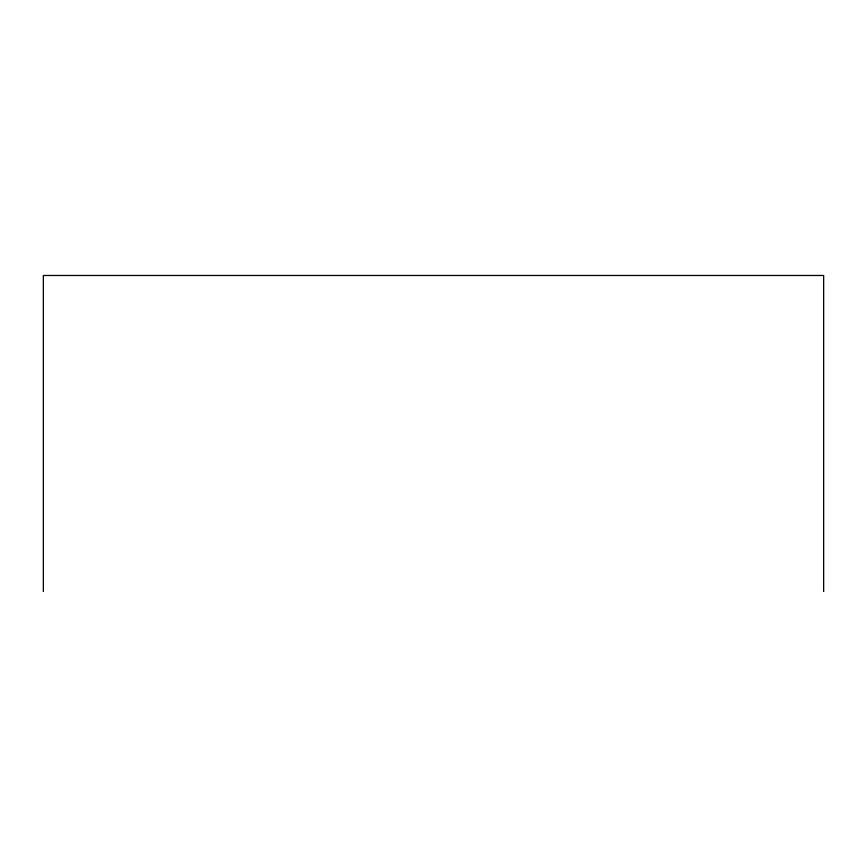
<?xml version="1.0" encoding="UTF-8"?>
<svg xmlns="http://www.w3.org/2000/svg" width="867" height="867" viewBox="0 0 867 867"><rect width="100%" height="100%" fill="white"/><g stroke="black" fill="none" stroke-linecap="round" stroke-linejoin="round"><path stroke-width="1.3" d="M823.65 591.522L823.65 275.478L43.35 275.478L43.35 591.522"/></g></svg>
